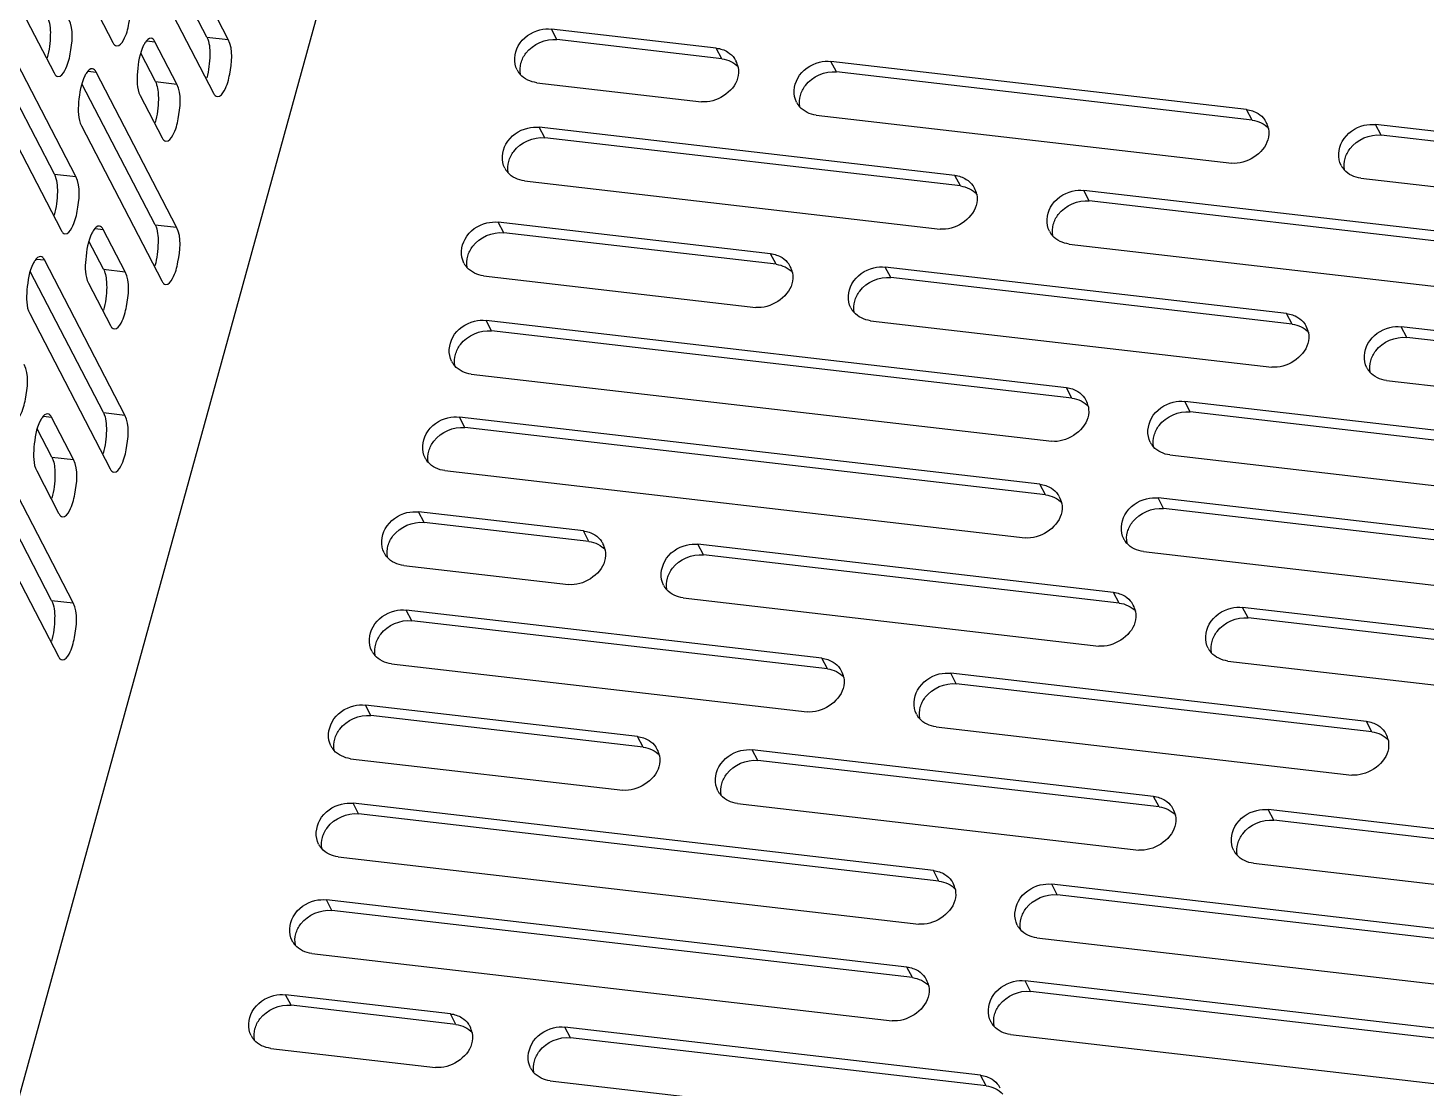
# Model space of a CAD drawing. Header units: millimetres. Extents: x -177 to 18421, y -5017 to 3255.
# Drawn here: x 13188.72 to 13211.65, y 1999.91 to 2017.3 of the extents above; entities that cross this region are included whole.
import ezdxf

# ---------------------------------------------------------------- set-up
doc = ezdxf.new("R2010")
doc.units = ezdxf.units.MM
doc.header["$LTSCALE"] = 46.255
doc.layers.get('0').update_dxf_attribs({"linetype": 'CONTINUOUS'})

msp = doc.modelspace()

# ---------------------------------------------------------------- linework, layer by layer
at = {"color": 7, "linetype": 'Continuous'}
for p, q in [((13184.973, 1986.664), (13194.552, 2021.445)), ((13187.593, 2019.564), (13189.151, 2016.558)), ((13188.796, 2019.6), (13190.114, 2017.057)), ((13192.009, 2017.106), (13190.691, 2019.65)), ((13190.448, 2018.77), (13191.766, 2016.226)), ((13189.508, 2014.857), (13188.19, 2017.401)), ((13197.399, 2017.105), (13197.309, 2017.278)), ((13200.012, 2016.965), (13197.309, 2017.278)), ((13190.672, 2017.085), (13190.806, 2017.07)), ((13191.165, 2016.376), (13190.806, 2017.07)), ((13191.656, 2017.147), (13192.009, 2017.106)), ((13200.102, 2016.791), (13200.012, 2016.965)), ((13201.982, 2016.574), (13201.892, 2016.747)), ((13208.708, 2015.957), (13201.892, 2016.747)), ((13187.948, 2016.521), (13189.266, 2013.977)), ((13189.709, 2016.586), (13189.843, 2016.57)), ((13191.16, 2014.027), (13189.843, 2016.57)), ((13190.813, 2016.417), (13191.165, 2016.376)), ((13197.067, 2016.398), (13199.77, 2016.085)), ((13190.563, 2016.19), (13190.923, 2015.496)), ((13201.65, 2015.867), (13208.466, 2015.077)), ((13208.798, 2015.784), (13208.708, 2015.957)), ((13189.6, 2015.69), (13190.918, 2013.147)), ((13197.198, 2015.494), (13197.108, 2015.667)), ((13203.924, 2014.877), (13197.108, 2015.667)), ((13210.914, 2015.539), (13210.824, 2015.712)), ((13217.64, 2014.922), (13210.824, 2015.712)), ((13189.156, 2014.898), (13189.508, 2014.857)), ((13196.866, 2014.787), (13203.682, 2013.997)), ((13204.014, 2014.704), (13203.924, 2014.877)), ((13210.581, 2014.832), (13217.397, 2014.042)), ((13206.129, 2014.459), (13206.039, 2014.632)), ((13212.855, 2013.842), (13206.039, 2014.632)), ((13189.824, 2014.005), (13189.958, 2013.99)), ((13190.317, 2013.296), (13189.958, 2013.99)), ((13190.808, 2014.068), (13191.16, 2014.027)), ((13196.527, 2013.937), (13196.437, 2014.11)), ((13200.903, 2013.593), (13196.437, 2014.11)), ((13200.992, 2013.419), (13200.903, 2013.593)), ((13205.797, 2013.752), (13212.613, 2012.962)), ((13188.861, 2013.506), (13188.994, 2013.491)), ((13190.312, 2010.947), (13188.994, 2013.491)), ((13189.964, 2013.337), (13190.317, 2013.296)), ((13202.873, 2013.202), (13202.783, 2013.375)), ((13209.364, 2012.612), (13202.783, 2013.375)), ((13189.715, 2013.11), (13190.075, 2012.416)), ((13196.195, 2013.23), (13200.66, 2012.713)), ((13188.752, 2012.611), (13190.07, 2010.067)), ((13209.454, 2012.439), (13209.364, 2012.612)), ((13196.326, 2012.326), (13196.236, 2012.499)), ((13205.755, 2011.396), (13196.236, 2012.499)), ((13202.54, 2012.495), (13209.121, 2011.733)), ((13211.334, 2012.221), (13211.244, 2012.395)), ((13217.825, 2011.632), (13211.244, 2012.395)), ((13195.993, 2011.619), (13205.512, 2010.516)), ((13211.002, 2011.515), (13217.583, 2010.752)), ((13205.844, 2011.223), (13205.755, 2011.396)), ((13207.783, 2010.998), (13207.694, 2011.172)), ((13217.213, 2010.069), (13207.694, 2011.172)), ((13188.976, 2010.926), (13189.109, 2010.91)), ((13189.469, 2010.216), (13189.109, 2010.91)), ((13189.96, 2010.988), (13190.312, 2010.947)), ((13195.889, 2010.742), (13195.799, 2010.915)), ((13205.318, 2009.812), (13195.799, 2010.915)), ((13189.464, 2007.867), (13188.146, 2010.411)), ((13189.116, 2010.257), (13189.469, 2010.216)), ((13207.451, 2010.292), (13216.97, 2009.189)), ((13188.867, 2010.03), (13189.226, 2009.337)), ((13195.557, 2010.036), (13205.076, 2008.932)), ((13205.408, 2009.639), (13205.318, 2009.812)), ((13187.904, 2009.531), (13189.222, 2006.987)), ((13207.347, 2009.414), (13207.257, 2009.588)), ((13216.776, 2008.485), (13207.257, 2009.588)), ((13195.218, 2009.185), (13195.128, 2009.359)), ((13197.831, 2009.046), (13195.128, 2009.359)), ((13197.921, 2008.872), (13197.831, 2009.046)), ((13199.801, 2008.654), (13199.711, 2008.828)), ((13206.527, 2008.038), (13199.711, 2008.828)), ((13207.015, 2008.708), (13216.534, 2007.605)), ((13194.886, 2008.479), (13197.589, 2008.166)), ((13206.617, 2007.864), (13206.527, 2008.038)), ((13189.111, 2007.908), (13189.464, 2007.867)), ((13199.469, 2007.948), (13206.285, 2007.158)), ((13208.733, 2007.619), (13208.643, 2007.793)), ((13215.459, 2007.003), (13208.643, 2007.793)), ((13195.017, 2007.574), (13194.927, 2007.748)), ((13201.743, 2006.958), (13194.927, 2007.748)), ((13201.833, 2006.785), (13201.743, 2006.958)), ((13208.4, 2006.913), (13215.216, 2006.123)), ((13194.685, 2006.868), (13201.501, 2006.078)), ((13203.948, 2006.539), (13203.858, 2006.713)), ((13210.674, 2005.923), (13203.858, 2006.713)), ((13194.346, 2006.018), (13194.256, 2006.191)), ((13198.722, 2005.674), (13194.256, 2006.191)), ((13203.616, 2005.833), (13210.432, 2005.043)), ((13210.764, 2005.75), (13210.674, 2005.923)), ((13198.811, 2005.5), (13198.722, 2005.674)), ((13194.014, 2005.311), (13198.479, 2004.794)), ((13200.692, 2005.282), (13200.602, 2005.456)), ((13207.183, 2004.693), (13200.602, 2005.456)), ((13207.273, 2004.52), (13207.183, 2004.693)), ((13194.145, 2004.407), (13194.055, 2004.58)), ((13203.574, 2003.477), (13194.055, 2004.58)), ((13200.359, 2004.576), (13206.94, 2003.813)), ((13209.153, 2004.302), (13209.063, 2004.475)), ((13215.644, 2003.713), (13209.063, 2004.475)), ((13193.812, 2003.7), (13203.331, 2002.597)), ((13203.663, 2003.304), (13203.574, 2003.477)), ((13208.821, 2003.595), (13215.402, 2002.833)), ((13205.602, 2003.079), (13205.513, 2003.252)), ((13215.032, 2002.149), (13205.513, 2003.252)), ((13193.708, 2002.823), (13193.618, 2002.996)), ((13203.137, 2001.893), (13193.618, 2002.996)), ((13205.27, 2002.372), (13214.789, 2001.269)), ((13193.376, 2002.116), (13202.895, 2001.013)), ((13203.227, 2001.72), (13203.137, 2001.893)), ((13205.166, 2001.495), (13205.076, 2001.668)), ((13214.595, 2000.565), (13205.076, 2001.668)), ((13193.037, 2001.266), (13192.947, 2001.44)), ((13195.65, 2001.126), (13192.947, 2001.44)), ((13195.74, 2000.953), (13195.65, 2001.126)), ((13197.62, 2000.735), (13197.53, 2000.909)), ((13204.346, 2000.119), (13197.53, 2000.909)), ((13204.834, 2000.789), (13214.353, 1999.686)), ((13192.705, 2000.56), (13195.408, 2000.246)), ((13197.288, 2000.029), (13204.104, 1999.239)), ((13204.436, 1999.945), (13204.346, 2000.119))]:
    msp.add_line(p, q, dxfattribs=at)
at = {"color": 3, "linetype": 'Continuous'}
for p, q in [((13191.656, 2017.147), (13190.457, 2019.461)), ((13189.156, 2014.898), (13187.957, 2017.212)), ((13200.102, 2016.791), (13197.399, 2017.105)), ((13190.813, 2016.417), (13190.572, 2016.881)), ((13208.798, 2015.784), (13201.982, 2016.574)), ((13190.808, 2014.068), (13189.609, 2016.382)), ((13204.014, 2014.704), (13197.198, 2015.494)), ((13217.73, 2014.749), (13210.914, 2015.539)), ((13212.945, 2013.669), (13206.129, 2014.459)), ((13189.964, 2013.337), (13189.724, 2013.801)), ((13200.992, 2013.419), (13196.527, 2013.937)), ((13189.96, 2010.988), (13188.761, 2013.302)), ((13209.454, 2012.439), (13202.873, 2013.202)), ((13205.844, 2011.223), (13196.326, 2012.326)), ((13217.915, 2011.458), (13211.334, 2012.221)), ((13217.302, 2009.895), (13207.783, 2010.998)), ((13189.116, 2010.257), (13188.876, 2010.721)), ((13205.408, 2009.639), (13195.889, 2010.742)), ((13189.111, 2007.908), (13187.913, 2010.222)), ((13216.866, 2008.311), (13207.347, 2009.414)), ((13197.921, 2008.872), (13195.218, 2009.185)), ((13206.617, 2007.864), (13199.801, 2008.654)), ((13201.833, 2006.785), (13195.017, 2007.574)), ((13215.549, 2006.83), (13208.733, 2007.619)), ((13210.764, 2005.75), (13203.948, 2006.539)), ((13198.811, 2005.5), (13194.346, 2006.018)), ((13207.273, 2004.52), (13200.692, 2005.282)), ((13203.663, 2003.304), (13194.145, 2004.407)), ((13215.734, 2003.539), (13209.153, 2004.302)), ((13215.121, 2001.976), (13205.602, 2003.079)), ((13203.227, 2001.72), (13193.708, 2002.823)), ((13214.685, 2000.392), (13205.166, 2001.495)), ((13195.74, 2000.953), (13193.037, 2001.266)), ((13204.436, 1999.945), (13197.62, 2000.735))]:
    msp.add_line(p, q, dxfattribs=at)
at = {"color": 7, "linetype": 'Continuous'}
for centre, radius, start, end in [((13200.011, 2016.587), 0.365, 27.4056, 35.1828), ((13200.004, 2016.584), 0.372, 10.3285, 27.3353), ((13197.068, 2016.776), 0.365, 207.4056, 215.1828), ((13197.071, 2016.778), 0.368, 215.202, 221.3403), ((13201.651, 2016.245), 0.365, 207.4056, 215.1828), ((13201.654, 2016.247), 0.368, 215.202, 221.3403), ((13208.707, 2015.58), 0.365, 27.4056, 35.1828), ((13208.701, 2015.577), 0.372, 10.3285, 27.3353), ((13196.867, 2015.165), 0.365, 207.4056, 215.1828), ((13196.87, 2015.167), 0.368, 215.202, 221.3403), ((13210.583, 2015.21), 0.365, 207.4056, 215.1828), ((13210.585, 2015.212), 0.368, 215.202, 221.3403), ((13203.923, 2014.5), 0.365, 27.4056, 35.1828), ((13203.916, 2014.497), 0.372, 10.3285, 27.3353), ((13205.798, 2014.13), 0.365, 207.4056, 215.1828), ((13205.801, 2014.132), 0.368, 215.202, 221.3403), ((13196.196, 2013.608), 0.365, 207.4056, 215.1828), ((13196.198, 2013.61), 0.368, 215.202, 221.3403), ((13200.901, 2013.215), 0.365, 27.4056, 35.1828), ((13200.895, 2013.212), 0.372, 10.3285, 27.3353), ((13202.542, 2012.873), 0.365, 207.4056, 215.1828), ((13202.544, 2012.875), 0.368, 215.202, 221.3403), ((13209.363, 2012.235), 0.365, 27.4056, 35.1828), ((13209.356, 2012.232), 0.372, 10.3285, 27.3353), ((13195.994, 2011.997), 0.365, 207.4056, 215.1828), ((13195.997, 2011.999), 0.368, 215.202, 221.3403), ((13211.003, 2011.892), 0.365, 207.4056, 215.1828), ((13211.005, 2011.894), 0.368, 215.202, 221.3403), ((13205.754, 2011.019), 0.365, 27.4056, 35.1828), ((13205.747, 2011.016), 0.372, 10.3285, 27.3353), ((13207.452, 2010.669), 0.365, 207.4056, 215.1828), ((13207.455, 2010.671), 0.368, 215.202, 221.3403), ((13195.558, 2010.413), 0.365, 207.4056, 215.1828), ((13195.561, 2010.415), 0.368, 215.202, 221.3403), ((13205.317, 2009.435), 0.365, 27.4056, 35.1828), ((13205.311, 2009.432), 0.372, 10.3285, 27.3353), ((13197.83, 2008.668), 0.365, 27.4056, 35.1828), ((13197.823, 2008.665), 0.372, 10.3285, 27.3353), ((13207.016, 2009.085), 0.365, 207.4056, 215.1828), ((13207.019, 2009.087), 0.368, 215.202, 221.3403), ((13194.887, 2008.856), 0.365, 207.4056, 215.1828), ((13194.89, 2008.858), 0.368, 215.202, 221.3403), ((13199.47, 2008.325), 0.365, 207.4056, 215.1828), ((13199.473, 2008.327), 0.368, 215.202, 221.3403), ((13206.526, 2007.66), 0.365, 27.4056, 35.1828), ((13206.52, 2007.657), 0.372, 10.3285, 27.3353), ((13208.402, 2007.29), 0.365, 207.4056, 215.1828), ((13194.686, 2007.245), 0.365, 207.4056, 215.1828), ((13194.689, 2007.247), 0.368, 215.202, 221.3403), ((13208.404, 2007.292), 0.368, 215.202, 221.3403), ((13201.742, 2006.58), 0.365, 27.4056, 35.1828), ((13201.735, 2006.577), 0.372, 10.3285, 27.3353), ((13203.617, 2006.21), 0.365, 207.4056, 215.1828), ((13203.62, 2006.212), 0.368, 215.202, 221.3403), ((13210.673, 2005.546), 0.365, 27.4056, 35.1828), ((13194.015, 2005.689), 0.365, 207.4056, 215.1828), ((13198.72, 2005.296), 0.365, 27.4056, 35.1828), ((13210.667, 2005.543), 0.372, 10.3285, 27.3353), ((13194.017, 2005.691), 0.368, 215.202, 221.3403), ((13198.714, 2005.293), 0.372, 10.3285, 27.3353), ((13200.361, 2004.953), 0.365, 207.4056, 215.1828), ((13200.363, 2004.955), 0.368, 215.202, 221.3403), ((13207.182, 2004.316), 0.365, 27.4056, 35.1828), ((13207.175, 2004.313), 0.372, 10.3285, 27.3353), ((13193.813, 2004.078), 0.365, 207.4056, 215.1828), ((13193.816, 2004.08), 0.368, 215.202, 221.3403), ((13208.822, 2003.973), 0.365, 207.4056, 215.1828), ((13208.824, 2003.975), 0.368, 215.202, 221.3403), ((13203.573, 2003.1), 0.365, 27.4056, 35.1828), ((13203.566, 2003.097), 0.372, 10.3285, 27.3353), ((13205.271, 2002.75), 0.365, 207.4056, 215.1828), ((13205.274, 2002.752), 0.368, 215.202, 221.3403), ((13193.377, 2002.494), 0.365, 207.4056, 215.1828), ((13193.38, 2002.496), 0.368, 215.202, 221.3403), ((13203.136, 2001.516), 0.365, 27.4056, 35.1828), ((13203.13, 2001.513), 0.372, 10.3285, 27.3353), ((13195.649, 2000.749), 0.365, 27.4056, 35.1828), ((13195.642, 2000.746), 0.372, 10.3285, 27.3353), ((13204.835, 2001.166), 0.365, 207.4056, 215.1828), ((13204.838, 2001.168), 0.368, 215.202, 221.3403), ((13192.706, 2000.937), 0.365, 207.4056, 215.1828), ((13192.709, 2000.939), 0.368, 215.202, 221.3403), ((13197.289, 2000.406), 0.365, 207.4056, 215.1828), ((13197.292, 2000.408), 0.368, 215.202, 221.3403), ((13204.345, 1999.741), 0.365, 27.4056, 35.1828)]:
    msp.add_arc(centre, radius, start, end, dxfattribs=at)
for points, knots in [([(13190.178, 2017), (13190.227, 2016.994), (13190.333, 2017.149), (13190.399, 2017.443), (13190.444, 2017.768), (13190.356, 2017.937)], [0, 0, 0, 0, 0.148069, 0.432956, 1, 1, 1, 1]), ([(13189.214, 2016.501), (13189.264, 2016.495), (13189.37, 2016.65), (13189.436, 2016.944), (13189.48, 2017.269), (13189.393, 2017.437)], [0, 0, 0, 0, 0.148069, 0.432956, 1, 1, 1, 1]), ([(13196.744, 2016.608), (13196.684, 2016.724), (13196.714, 2017.056), (13196.977, 2017.23), (13197.12, 2017.265)], [0, 0, 0, 0, 0.470525, 1, 1, 1, 1]), ([(13190.114, 2017.057), (13190.122, 2017.042), (13190.138, 2017.017), (13190.165, 2017.002), (13190.178, 2017)], [0, 0, 0, 0, 0.567736, 1, 1, 1, 1]), ([(13190.62, 2017.012), (13190.554, 2016.878), (13190.51, 2016.601), (13190.504, 2016.305), (13190.563, 2016.19)], [0, 0, 0, 0, 0.533253, 1, 1, 1, 1]), ([(13190.742, 2017.126), (13190.705, 2017.131), (13190.655, 2017.077), (13190.629, 2017.029), (13190.62, 2017.012)], [0, 0, 0, 0, 0.652613, 1, 1, 1, 1]), ([(13190.806, 2017.07), (13190.798, 2017.084), (13190.782, 2017.109), (13190.755, 2017.125), (13190.742, 2017.126)], [0, 0, 0, 0, 0.567736, 1, 1, 1, 1]), ([(13191.83, 2016.17), (13191.879, 2016.164), (13191.985, 2016.319), (13192.051, 2016.613), (13192.096, 2016.938), (13192.009, 2017.106)], [0, 0, 0, 0, 0.148069, 0.432956, 1, 1, 1, 1]), ([(13201.328, 2016.077), (13201.267, 2016.193), (13201.297, 2016.525), (13201.56, 2016.699), (13201.703, 2016.734)], [0, 0, 0, 0, 0.470525, 1, 1, 1, 1]), ([(13189.151, 2016.558), (13189.159, 2016.543), (13189.175, 2016.518), (13189.202, 2016.502), (13189.214, 2016.501)], [0, 0, 0, 0, 0.567736, 1, 1, 1, 1]), ([(13189.657, 2016.512), (13189.591, 2016.379), (13189.547, 2016.102), (13189.54, 2015.806), (13189.6, 2015.69)], [0, 0, 0, 0, 0.533253, 1, 1, 1, 1]), ([(13189.779, 2016.627), (13189.742, 2016.631), (13189.692, 2016.578), (13189.666, 2016.53), (13189.657, 2016.512)], [0, 0, 0, 0, 0.652613, 1, 1, 1, 1]), ([(13189.843, 2016.57), (13189.835, 2016.585), (13189.819, 2016.61), (13189.792, 2016.626), (13189.779, 2016.627)], [0, 0, 0, 0, 0.567736, 1, 1, 1, 1]), ([(13190.986, 2015.439), (13191.035, 2015.433), (13191.142, 2015.588), (13191.207, 2015.882), (13191.252, 2016.208), (13191.165, 2016.376)], [0, 0, 0, 0, 0.148069, 0.432956, 1, 1, 1, 1]), ([(13191.766, 2016.226), (13191.774, 2016.212), (13191.79, 2016.187), (13191.817, 2016.171), (13191.83, 2016.17)], [0, 0, 0, 0, 0.567736, 1, 1, 1, 1]), ([(13196.543, 2014.997), (13196.483, 2015.113), (13196.513, 2015.445), (13196.775, 2015.619), (13196.919, 2015.654)], [0, 0, 0, 0, 0.470525, 1, 1, 1, 1]), ([(13210.259, 2015.042), (13210.198, 2015.158), (13210.228, 2015.49), (13210.491, 2015.664), (13210.635, 2015.699)], [0, 0, 0, 0, 0.470525, 1, 1, 1, 1]), ([(13190.923, 2015.496), (13190.93, 2015.481), (13190.946, 2015.456), (13190.974, 2015.441), (13190.986, 2015.439)], [0, 0, 0, 0, 0.567736, 1, 1, 1, 1]), ([(13189.329, 2013.92), (13189.379, 2013.915), (13189.485, 2014.069), (13189.551, 2014.363), (13189.595, 2014.689), (13189.508, 2014.857)], [0, 0, 0, 0, 0.148069, 0.432956, 1, 1, 1, 1]), ([(13205.475, 2013.962), (13205.414, 2014.078), (13205.444, 2014.41), (13205.707, 2014.584), (13205.85, 2014.619)], [0, 0, 0, 0, 0.470525, 1, 1, 1, 1]), ([(13189.894, 2014.047), (13189.857, 2014.051), (13189.807, 2013.997), (13189.781, 2013.95), (13189.772, 2013.932)], [0, 0, 0, 0, 0.652613, 1, 1, 1, 1]), ([(13189.958, 2013.99), (13189.95, 2014.005), (13189.934, 2014.03), (13189.907, 2014.045), (13189.894, 2014.047)], [0, 0, 0, 0, 0.567736, 1, 1, 1, 1]), ([(13190.981, 2013.09), (13191.031, 2013.084), (13191.137, 2013.239), (13191.203, 2013.533), (13191.248, 2013.858), (13191.16, 2014.027)], [0, 0, 0, 0, 0.148069, 0.432956, 1, 1, 1, 1]), ([(13195.872, 2013.44), (13195.811, 2013.557), (13195.842, 2013.888), (13196.104, 2014.063), (13196.248, 2014.098)], [0, 0, 0, 0, 0.470525, 1, 1, 1, 1]), ([(13189.266, 2013.977), (13189.274, 2013.962), (13189.29, 2013.937), (13189.317, 2013.922), (13189.329, 2013.92)], [0, 0, 0, 0, 0.567736, 1, 1, 1, 1]), ([(13189.772, 2013.932), (13189.706, 2013.799), (13189.662, 2013.522), (13189.655, 2013.226), (13189.715, 2013.11)], [0, 0, 0, 0, 0.533253, 1, 1, 1, 1]), ([(13188.931, 2013.547), (13188.894, 2013.552), (13188.844, 2013.498), (13188.818, 2013.45), (13188.809, 2013.433)], [0, 0, 0, 0, 0.652613, 1, 1, 1, 1]), ([(13188.994, 2013.491), (13188.987, 2013.505), (13188.971, 2013.53), (13188.943, 2013.546), (13188.931, 2013.547)], [0, 0, 0, 0, 0.567736, 1, 1, 1, 1]), ([(13188.809, 2013.433), (13188.743, 2013.299), (13188.698, 2013.022), (13188.692, 2012.726), (13188.752, 2012.611)], [0, 0, 0, 0, 0.533253, 1, 1, 1, 1]), ([(13190.138, 2012.36), (13190.187, 2012.354), (13190.293, 2012.508), (13190.359, 2012.803), (13190.404, 2013.128), (13190.317, 2013.296)], [0, 0, 0, 0, 0.148069, 0.432956, 1, 1, 1, 1]), ([(13202.218, 2012.705), (13202.157, 2012.821), (13202.187, 2013.153), (13202.45, 2013.327), (13202.594, 2013.362)], [0, 0, 0, 0, 0.470525, 1, 1, 1, 1]), ([(13190.918, 2013.147), (13190.926, 2013.132), (13190.942, 2013.107), (13190.969, 2013.092), (13190.981, 2013.09)], [0, 0, 0, 0, 0.567736, 1, 1, 1, 1]), ([(13190.075, 2012.416), (13190.082, 2012.402), (13190.098, 2012.376), (13190.126, 2012.361), (13190.138, 2012.36)], [0, 0, 0, 0, 0.567736, 1, 1, 1, 1]), ([(13195.671, 2011.829), (13195.61, 2011.946), (13195.64, 2012.277), (13195.903, 2012.451), (13196.047, 2012.487)], [0, 0, 0, 0, 0.470525, 1, 1, 1, 1]), ([(13210.679, 2011.724), (13210.619, 2011.841), (13210.649, 2012.172), (13210.911, 2012.347), (13211.055, 2012.382)], [0, 0, 0, 0, 0.470525, 1, 1, 1, 1]), ([(13188.481, 2010.841), (13188.53, 2010.835), (13188.637, 2010.989), (13188.702, 2011.284), (13188.747, 2011.609), (13188.66, 2011.777)], [0, 0, 0, 0, 0.148069, 0.432956, 1, 1, 1, 1]), ([(13207.129, 2010.501), (13207.068, 2010.618), (13207.098, 2010.949), (13207.361, 2011.124), (13207.505, 2011.159)], [0, 0, 0, 0, 0.470525, 1, 1, 1, 1]), ([(13188.924, 2010.852), (13188.858, 2010.719), (13188.813, 2010.442), (13188.807, 2010.146), (13188.867, 2010.03)], [0, 0, 0, 0, 0.533253, 1, 1, 1, 1]), ([(13189.046, 2010.967), (13189.009, 2010.971), (13188.959, 2010.917), (13188.933, 2010.87), (13188.924, 2010.852)], [0, 0, 0, 0, 0.652613, 1, 1, 1, 1]), ([(13189.109, 2010.91), (13189.102, 2010.925), (13189.086, 2010.95), (13189.058, 2010.965), (13189.046, 2010.967)], [0, 0, 0, 0, 0.567736, 1, 1, 1, 1]), ([(13190.133, 2010.01), (13190.182, 2010.005), (13190.289, 2010.159), (13190.354, 2010.453), (13190.399, 2010.779), (13190.312, 2010.947)], [0, 0, 0, 0, 0.148069, 0.432956, 1, 1, 1, 1]), ([(13195.235, 2010.245), (13195.174, 2010.362), (13195.204, 2010.693), (13195.467, 2010.868), (13195.61, 2010.903)], [0, 0, 0, 0, 0.470525, 1, 1, 1, 1]), ([(13189.29, 2009.28), (13189.339, 2009.274), (13189.445, 2009.429), (13189.511, 2009.723), (13189.556, 2010.048), (13189.469, 2010.216)], [0, 0, 0, 0, 0.148069, 0.432956, 1, 1, 1, 1]), ([(13190.07, 2010.067), (13190.077, 2010.052), (13190.093, 2010.027), (13190.121, 2010.012), (13190.133, 2010.01)], [0, 0, 0, 0, 0.567736, 1, 1, 1, 1]), ([(13206.693, 2008.917), (13206.632, 2009.034), (13206.662, 2009.365), (13206.925, 2009.54), (13207.068, 2009.575)], [0, 0, 0, 0, 0.470525, 1, 1, 1, 1]), ([(13189.226, 2009.337), (13189.234, 2009.322), (13189.25, 2009.297), (13189.277, 2009.281), (13189.29, 2009.28)], [0, 0, 0, 0, 0.567736, 1, 1, 1, 1]), ([(13194.563, 2008.689), (13194.503, 2008.805), (13194.533, 2009.137), (13194.796, 2009.311), (13194.939, 2009.346)], [0, 0, 0, 0, 0.470525, 1, 1, 1, 1]), ([(13199.147, 2008.157), (13199.086, 2008.274), (13199.116, 2008.605), (13199.379, 2008.78), (13199.522, 2008.815)], [0, 0, 0, 0, 0.470525, 1, 1, 1, 1]), ([(13189.285, 2006.931), (13189.334, 2006.925), (13189.44, 2007.079), (13189.506, 2007.374), (13189.551, 2007.699), (13189.464, 2007.867)], [0, 0, 0, 0, 0.148069, 0.432956, 1, 1, 1, 1]), ([(13194.362, 2007.077), (13194.302, 2007.194), (13194.332, 2007.525), (13194.594, 2007.7), (13194.738, 2007.735)], [0, 0, 0, 0, 0.470525, 1, 1, 1, 1]), ([(13208.078, 2007.123), (13208.017, 2007.239), (13208.047, 2007.57), (13208.31, 2007.745), (13208.454, 2007.78)], [0, 0, 0, 0, 0.470525, 1, 1, 1, 1]), ([(13189.222, 2006.987), (13189.229, 2006.973), (13189.245, 2006.948), (13189.273, 2006.932), (13189.285, 2006.931)], [0, 0, 0, 0, 0.567736, 1, 1, 1, 1]), ([(13203.293, 2006.043), (13203.233, 2006.159), (13203.263, 2006.49), (13203.526, 2006.665), (13203.669, 2006.7)], [0, 0, 0, 0, 0.470525, 1, 1, 1, 1]), ([(13193.691, 2005.521), (13193.63, 2005.638), (13193.661, 2005.969), (13193.923, 2006.143), (13194.067, 2006.179)], [0, 0, 0, 0, 0.470525, 1, 1, 1, 1]), ([(13200.037, 2004.786), (13199.976, 2004.902), (13200.006, 2005.233), (13200.269, 2005.408), (13200.413, 2005.443)], [0, 0, 0, 0, 0.470525, 1, 1, 1, 1]), ([(13193.49, 2003.91), (13193.429, 2004.026), (13193.459, 2004.358), (13193.722, 2004.532), (13193.866, 2004.567)], [0, 0, 0, 0, 0.470525, 1, 1, 1, 1]), ([(13208.498, 2003.805), (13208.438, 2003.922), (13208.468, 2004.253), (13208.73, 2004.427), (13208.874, 2004.463)], [0, 0, 0, 0, 0.470525, 1, 1, 1, 1]), ([(13204.948, 2002.582), (13204.887, 2002.699), (13204.917, 2003.03), (13205.18, 2003.205), (13205.324, 2003.24)], [0, 0, 0, 0, 0.470525, 1, 1, 1, 1]), ([(13193.054, 2002.326), (13192.993, 2002.443), (13193.023, 2002.774), (13193.286, 2002.948), (13193.429, 2002.984)], [0, 0, 0, 0, 0.470525, 1, 1, 1, 1]), ([(13204.512, 2000.998), (13204.451, 2001.115), (13204.481, 2001.446), (13204.744, 2001.621), (13204.887, 2001.656)], [0, 0, 0, 0, 0.470525, 1, 1, 1, 1]), ([(13192.382, 2000.769), (13192.322, 2000.886), (13192.352, 2001.217), (13192.615, 2001.392), (13192.758, 2001.427)], [0, 0, 0, 0, 0.470525, 1, 1, 1, 1]), ([(13196.966, 2000.238), (13196.905, 2000.355), (13196.935, 2000.686), (13197.198, 2000.861), (13197.341, 2000.896)], [0, 0, 0, 0, 0.470525, 1, 1, 1, 1])]:
    msp.add_open_spline(points, degree=3, knots=knots, dxfattribs=at)
at = {"color": 3, "linetype": 'Continuous'}
for points, knots in [([(13189.041, 2017.478), (13189.086, 2017.391), (13189.099, 2017.153), (13189.073, 2016.93), (13189.039, 2016.807)], [0, 0, 0, 0, 0.43686, 1, 1, 1, 1]), ([(13191.656, 2017.147), (13191.701, 2017.059), (13191.714, 2016.822), (13191.688, 2016.599), (13191.655, 2016.476)], [0, 0, 0, 0, 0.43686, 1, 1, 1, 1]), ([(13190.813, 2016.417), (13190.821, 2016.4), (13190.856, 2016.306), (13190.862, 2016.205), (13190.862, 2016.124)], [0, 0, 0, 0, 0.19285, 1, 1, 1, 1]), ([(13189.156, 2014.898), (13189.201, 2014.81), (13189.214, 2014.573), (13189.188, 2014.35), (13189.154, 2014.227)], [0, 0, 0, 0, 0.43686, 1, 1, 1, 1]), ([(13190.808, 2014.068), (13190.853, 2013.98), (13190.866, 2013.743), (13190.84, 2013.519), (13190.806, 2013.396)], [0, 0, 0, 0, 0.43686, 1, 1, 1, 1]), ([(13189.964, 2013.337), (13189.973, 2013.32), (13190.007, 2013.226), (13190.014, 2013.125), (13190.014, 2013.045)], [0, 0, 0, 0, 0.19285, 1, 1, 1, 1]), ([(13189.96, 2010.988), (13190.005, 2010.9), (13190.018, 2010.663), (13189.992, 2010.439), (13189.958, 2010.317)], [0, 0, 0, 0, 0.43686, 1, 1, 1, 1]), ([(13189.116, 2010.257), (13189.125, 2010.24), (13189.159, 2010.146), (13189.166, 2010.045), (13189.165, 2009.965)], [0, 0, 0, 0, 0.19285, 1, 1, 1, 1]), ([(13189.111, 2007.908), (13189.157, 2007.82), (13189.17, 2007.583), (13189.144, 2007.36), (13189.11, 2007.237)], [0, 0, 0, 0, 0.43686, 1, 1, 1, 1])]:
    msp.add_open_spline(points, degree=3, knots=knots, dxfattribs=at)
at = {"color": 7, "linetype": 'Continuous'}
for points in [[(13197.12, 2017.265), (13197.182, 2017.28), (13197.247, 2017.285), (13197.309, 2017.278)], [(13200.012, 2016.965), (13200.078, 2016.957), (13200.144, 2016.936), (13200.2, 2016.901)], [(13200.2, 2016.901), (13200.242, 2016.874), (13200.28, 2016.838), (13200.309, 2016.797)], [(13201.703, 2016.734), (13201.765, 2016.749), (13201.83, 2016.754), (13201.892, 2016.747)], [(13197.067, 2016.398), (13196.966, 2016.41), (13196.862, 2016.458), (13196.794, 2016.535)], [(13200.37, 2016.651), (13200.381, 2016.592), (13200.377, 2016.529), (13200.361, 2016.47)], [(13200.361, 2016.47), (13200.299, 2016.244), (13200.004, 2016.058), (13199.77, 2016.085)], [(13201.65, 2015.867), (13201.549, 2015.879), (13201.445, 2015.927), (13201.378, 2016.004)], [(13208.708, 2015.957), (13208.774, 2015.95), (13208.84, 2015.928), (13208.896, 2015.893)], [(13208.896, 2015.893), (13208.938, 2015.866), (13208.976, 2015.831), (13209.005, 2015.79)], [(13196.919, 2015.654), (13196.98, 2015.669), (13197.045, 2015.674), (13197.108, 2015.667)], [(13209.067, 2015.643), (13209.077, 2015.584), (13209.073, 2015.521), (13209.057, 2015.463)], [(13210.635, 2015.699), (13210.696, 2015.714), (13210.761, 2015.719), (13210.824, 2015.712)], [(13209.057, 2015.463), (13208.995, 2015.236), (13208.7, 2015.05), (13208.466, 2015.077)], [(13196.866, 2014.787), (13196.765, 2014.799), (13196.66, 2014.847), (13196.593, 2014.924)], [(13210.581, 2014.832), (13210.481, 2014.844), (13210.376, 2014.892), (13210.309, 2014.969)], [(13203.924, 2014.877), (13203.99, 2014.87), (13204.056, 2014.848), (13204.111, 2014.813)], [(13204.111, 2014.813), (13204.154, 2014.786), (13204.192, 2014.751), (13204.221, 2014.71)], [(13204.282, 2014.563), (13204.293, 2014.504), (13204.289, 2014.441), (13204.273, 2014.383)], [(13205.85, 2014.619), (13205.912, 2014.634), (13205.977, 2014.639), (13206.039, 2014.632)], [(13204.273, 2014.383), (13204.211, 2014.156), (13203.915, 2013.97), (13203.682, 2013.997)], [(13196.248, 2014.098), (13196.309, 2014.113), (13196.374, 2014.118), (13196.437, 2014.11)], [(13205.797, 2013.752), (13205.696, 2013.764), (13205.592, 2013.812), (13205.525, 2013.889)], [(13200.903, 2013.593), (13200.968, 2013.585), (13201.034, 2013.564), (13201.09, 2013.529)], [(13201.09, 2013.529), (13201.132, 2013.502), (13201.171, 2013.467), (13201.199, 2013.426)], [(13196.195, 2013.23), (13196.094, 2013.242), (13195.989, 2013.291), (13195.922, 2013.367)], [(13202.594, 2013.362), (13202.655, 2013.377), (13202.72, 2013.382), (13202.783, 2013.375)], [(13201.251, 2013.098), (13201.189, 2012.872), (13200.894, 2012.686), (13200.66, 2012.713)], [(13201.261, 2013.279), (13201.271, 2013.22), (13201.267, 2013.157), (13201.251, 2013.098)], [(13202.54, 2012.495), (13202.44, 2012.507), (13202.335, 2012.555), (13202.268, 2012.632)], [(13209.364, 2012.612), (13209.429, 2012.605), (13209.495, 2012.583), (13209.551, 2012.548)], [(13196.047, 2012.487), (13196.108, 2012.502), (13196.173, 2012.507), (13196.236, 2012.499)], [(13209.551, 2012.548), (13209.594, 2012.521), (13209.632, 2012.486), (13209.661, 2012.445)], [(13211.055, 2012.382), (13211.116, 2012.397), (13211.181, 2012.402), (13211.244, 2012.395)], [(13209.722, 2012.299), (13209.733, 2012.239), (13209.729, 2012.176), (13209.713, 2012.118)], [(13209.713, 2012.118), (13209.65, 2011.891), (13209.355, 2011.705), (13209.121, 2011.733)], [(13195.993, 2011.619), (13195.892, 2011.631), (13195.788, 2011.68), (13195.721, 2011.756)], [(13211.002, 2011.515), (13210.901, 2011.526), (13210.796, 2011.575), (13210.729, 2011.651)], [(13205.755, 2011.396), (13205.82, 2011.389), (13205.886, 2011.367), (13205.942, 2011.332)], [(13205.942, 2011.332), (13205.984, 2011.305), (13206.023, 2011.27), (13206.052, 2011.229)], [(13206.113, 2011.082), (13206.123, 2011.023), (13206.12, 2010.96), (13206.104, 2010.902)], [(13207.505, 2011.159), (13207.566, 2011.174), (13207.631, 2011.179), (13207.694, 2011.172)], [(13195.61, 2010.903), (13195.672, 2010.918), (13195.737, 2010.923), (13195.799, 2010.915)], [(13206.104, 2010.902), (13206.041, 2010.675), (13205.746, 2010.489), (13205.512, 2010.516)], [(13207.451, 2010.292), (13207.35, 2010.303), (13207.246, 2010.352), (13207.179, 2010.428)], [(13195.557, 2010.036), (13195.456, 2010.047), (13195.352, 2010.096), (13195.285, 2010.172)], [(13205.318, 2009.812), (13205.384, 2009.805), (13205.45, 2009.783), (13205.506, 2009.748)], [(13205.506, 2009.748), (13205.548, 2009.721), (13205.586, 2009.686), (13205.615, 2009.645)], [(13205.677, 2009.499), (13205.687, 2009.439), (13205.683, 2009.376), (13205.667, 2009.318)], [(13207.068, 2009.575), (13207.13, 2009.59), (13207.195, 2009.595), (13207.257, 2009.588)], [(13194.939, 2009.346), (13195.001, 2009.361), (13195.065, 2009.366), (13195.128, 2009.359)], [(13205.667, 2009.318), (13205.605, 2009.091), (13205.31, 2008.905), (13205.076, 2008.932)], [(13197.831, 2009.046), (13197.897, 2009.038), (13197.963, 2009.016), (13198.019, 2008.981)], [(13198.019, 2008.981), (13198.061, 2008.955), (13198.099, 2008.919), (13198.128, 2008.878)], [(13198.189, 2008.732), (13198.2, 2008.673), (13198.196, 2008.609), (13198.18, 2008.551)], [(13199.522, 2008.815), (13199.584, 2008.83), (13199.649, 2008.835), (13199.711, 2008.828)], [(13207.015, 2008.708), (13206.914, 2008.719), (13206.81, 2008.768), (13206.743, 2008.844)], [(13194.886, 2008.479), (13194.785, 2008.491), (13194.681, 2008.539), (13194.613, 2008.615)], [(13198.18, 2008.551), (13198.118, 2008.324), (13197.823, 2008.139), (13197.589, 2008.166)], [(13199.469, 2007.948), (13199.368, 2007.96), (13199.264, 2008.008), (13199.197, 2008.084)], [(13206.527, 2008.038), (13206.593, 2008.03), (13206.659, 2008.009), (13206.715, 2007.974)], [(13206.715, 2007.974), (13206.757, 2007.947), (13206.795, 2007.912), (13206.824, 2007.871)], [(13208.454, 2007.78), (13208.515, 2007.795), (13208.58, 2007.8), (13208.643, 2007.793)], [(13194.738, 2007.735), (13194.799, 2007.75), (13194.864, 2007.755), (13194.927, 2007.748)], [(13206.886, 2007.724), (13206.896, 2007.665), (13206.892, 2007.602), (13206.876, 2007.543)], [(13206.876, 2007.543), (13206.814, 2007.317), (13206.519, 2007.131), (13206.285, 2007.158)], [(13194.685, 2006.868), (13194.584, 2006.88), (13194.479, 2006.928), (13194.412, 2007.004)], [(13201.743, 2006.958), (13201.809, 2006.95), (13201.875, 2006.929), (13201.93, 2006.894)], [(13201.93, 2006.894), (13201.973, 2006.867), (13202.011, 2006.832), (13202.04, 2006.791)], [(13208.4, 2006.913), (13208.3, 2006.925), (13208.195, 2006.973), (13208.128, 2007.049)], [(13203.669, 2006.7), (13203.731, 2006.715), (13203.796, 2006.72), (13203.858, 2006.713)], [(13202.092, 2006.463), (13202.03, 2006.237), (13201.734, 2006.051), (13201.501, 2006.078)], [(13202.101, 2006.644), (13202.112, 2006.585), (13202.108, 2006.522), (13202.092, 2006.463)], [(13194.067, 2006.179), (13194.128, 2006.194), (13194.193, 2006.198), (13194.256, 2006.191)], [(13203.616, 2005.833), (13203.515, 2005.845), (13203.411, 2005.893), (13203.344, 2005.969)], [(13210.674, 2005.923), (13210.74, 2005.915), (13210.806, 2005.894), (13210.862, 2005.859)], [(13210.862, 2005.859), (13210.904, 2005.832), (13210.942, 2005.797), (13210.971, 2005.756)], [(13198.722, 2005.674), (13198.787, 2005.666), (13198.853, 2005.645), (13198.909, 2005.609)], [(13198.909, 2005.609), (13198.951, 2005.583), (13198.99, 2005.547), (13199.018, 2005.506)], [(13211.033, 2005.609), (13211.043, 2005.55), (13211.039, 2005.487), (13211.023, 2005.429)], [(13194.014, 2005.311), (13193.913, 2005.323), (13193.808, 2005.371), (13193.741, 2005.448)], [(13199.08, 2005.36), (13199.09, 2005.301), (13199.086, 2005.237), (13199.07, 2005.179)], [(13200.413, 2005.443), (13200.474, 2005.458), (13200.539, 2005.463), (13200.602, 2005.456)], [(13211.023, 2005.429), (13210.961, 2005.202), (13210.666, 2005.016), (13210.432, 2005.043)], [(13199.07, 2005.179), (13199.008, 2004.952), (13198.713, 2004.767), (13198.479, 2004.794)], [(13193.866, 2004.567), (13193.927, 2004.582), (13193.992, 2004.587), (13194.055, 2004.58)], [(13200.359, 2004.576), (13200.259, 2004.588), (13200.154, 2004.636), (13200.087, 2004.712)], [(13207.183, 2004.693), (13207.248, 2004.686), (13207.314, 2004.664), (13207.37, 2004.629)], [(13207.37, 2004.629), (13207.413, 2004.602), (13207.451, 2004.567), (13207.48, 2004.526)], [(13207.541, 2004.379), (13207.552, 2004.32), (13207.548, 2004.257), (13207.532, 2004.199)], [(13208.874, 2004.463), (13208.935, 2004.478), (13209, 2004.483), (13209.063, 2004.475)], [(13207.532, 2004.199), (13207.469, 2003.972), (13207.174, 2003.786), (13206.94, 2003.813)], [(13193.812, 2003.7), (13193.711, 2003.712), (13193.607, 2003.76), (13193.54, 2003.837)], [(13208.821, 2003.595), (13208.72, 2003.607), (13208.615, 2003.656), (13208.548, 2003.732)], [(13203.574, 2003.477), (13203.639, 2003.469), (13203.705, 2003.448), (13203.761, 2003.413)], [(13203.761, 2003.413), (13203.803, 2003.386), (13203.842, 2003.351), (13203.871, 2003.31)], [(13205.324, 2003.24), (13205.385, 2003.255), (13205.45, 2003.26), (13205.513, 2003.252)], [(13193.429, 2002.984), (13193.491, 2002.999), (13193.556, 2003.004), (13193.618, 2002.996)], [(13203.923, 2002.983), (13203.86, 2002.756), (13203.565, 2002.57), (13203.331, 2002.597)], [(13203.932, 2003.163), (13203.942, 2003.104), (13203.939, 2003.041), (13203.923, 2002.983)], [(13205.27, 2002.372), (13205.169, 2002.384), (13205.065, 2002.433), (13204.998, 2002.509)], [(13193.376, 2002.116), (13193.275, 2002.128), (13193.171, 2002.176), (13193.104, 2002.253)], [(13203.137, 2001.893), (13203.203, 2001.886), (13203.269, 2001.864), (13203.325, 2001.829)], [(13203.325, 2001.829), (13203.367, 2001.802), (13203.405, 2001.767), (13203.434, 2001.726)], [(13204.887, 2001.656), (13204.949, 2001.671), (13205.014, 2001.676), (13205.076, 2001.668)], [(13192.758, 2001.427), (13192.819, 2001.442), (13192.884, 2001.447), (13192.947, 2001.44)], [(13203.486, 2001.399), (13203.424, 2001.172), (13203.129, 2000.986), (13202.895, 2001.013)], [(13203.495, 2001.579), (13203.506, 2001.52), (13203.502, 2001.457), (13203.486, 2001.399)], [(13195.65, 2001.126), (13195.716, 2001.119), (13195.782, 2001.097), (13195.838, 2001.062)], [(13195.838, 2001.062), (13195.88, 2001.035), (13195.918, 2001), (13195.947, 2000.959)], [(13197.341, 2000.896), (13197.403, 2000.911), (13197.468, 2000.916), (13197.53, 2000.909)], [(13204.834, 2000.789), (13204.733, 2000.8), (13204.629, 2000.849), (13204.562, 2000.925)], [(13192.705, 2000.56), (13192.604, 2000.571), (13192.499, 2000.62), (13192.432, 2000.696)], [(13196.008, 2000.813), (13196.019, 2000.753), (13196.015, 2000.69), (13195.999, 2000.632)], [(13195.999, 2000.632), (13195.937, 2000.405), (13195.642, 2000.219), (13195.408, 2000.246)], [(13197.288, 2000.029), (13197.187, 2000.04), (13197.083, 2000.089), (13197.016, 2000.165)], [(13204.346, 2000.119), (13204.412, 2000.111), (13204.478, 2000.09), (13204.534, 2000.054)], [(13204.534, 2000.054), (13204.576, 2000.028), (13204.614, 1999.992), (13204.643, 1999.951)]]:
    msp.add_open_spline(points, degree=3, dxfattribs=at)
at = {"color": 3, "linetype": 'Continuous'}
for points in [[(13196.89, 2016.883), (13197.002, 2017.031), (13197.215, 2017.126), (13197.399, 2017.105)], [(13196.808, 2016.719), (13196.824, 2016.778), (13196.853, 2016.835), (13196.89, 2016.883)], [(13200.102, 2016.791), (13200.203, 2016.78), (13200.307, 2016.731), (13200.375, 2016.655)], [(13196.799, 2016.538), (13196.788, 2016.598), (13196.792, 2016.661), (13196.808, 2016.719)], [(13201.473, 2016.352), (13201.585, 2016.5), (13201.798, 2016.595), (13201.982, 2016.574)], [(13201.391, 2016.188), (13201.407, 2016.247), (13201.436, 2016.303), (13201.473, 2016.352)], [(13190.862, 2016.124), (13190.862, 2016.06), (13190.857, 2015.995), (13190.848, 2015.931)], [(13201.382, 2016.007), (13201.371, 2016.067), (13201.375, 2016.13), (13201.391, 2016.188)], [(13190.848, 2015.931), (13190.84, 2015.869), (13190.828, 2015.806), (13190.811, 2015.746)], [(13208.798, 2015.784), (13208.899, 2015.772), (13209.004, 2015.724), (13209.071, 2015.647)], [(13196.689, 2015.272), (13196.801, 2015.42), (13197.014, 2015.515), (13197.198, 2015.494)], [(13210.405, 2015.317), (13210.516, 2015.465), (13210.73, 2015.56), (13210.914, 2015.539)], [(13196.607, 2015.108), (13196.623, 2015.167), (13196.652, 2015.224), (13196.689, 2015.272)], [(13210.313, 2014.972), (13210.302, 2015.032), (13210.306, 2015.095), (13210.322, 2015.153)], [(13210.322, 2015.153), (13210.339, 2015.212), (13210.368, 2015.269), (13210.405, 2015.317)], [(13196.598, 2014.927), (13196.587, 2014.987), (13196.591, 2015.05), (13196.607, 2015.108)], [(13204.014, 2014.704), (13204.115, 2014.692), (13204.219, 2014.644), (13204.286, 2014.567)], [(13205.62, 2014.237), (13205.732, 2014.385), (13205.945, 2014.48), (13206.129, 2014.459)], [(13205.538, 2014.073), (13205.554, 2014.132), (13205.583, 2014.189), (13205.62, 2014.237)], [(13205.529, 2013.892), (13205.518, 2013.952), (13205.522, 2014.015), (13205.538, 2014.073)], [(13196.018, 2013.716), (13196.129, 2013.863), (13196.343, 2013.958), (13196.527, 2013.937)], [(13195.926, 2013.371), (13195.915, 2013.43), (13195.919, 2013.493), (13195.935, 2013.551)], [(13195.935, 2013.551), (13195.952, 2013.61), (13195.981, 2013.667), (13196.018, 2013.716)], [(13200.992, 2013.419), (13201.093, 2013.408), (13201.198, 2013.359), (13201.265, 2013.283)], [(13202.364, 2012.98), (13202.475, 2013.128), (13202.689, 2013.223), (13202.873, 2013.202)], [(13190, 2012.852), (13189.992, 2012.789), (13189.98, 2012.727), (13189.963, 2012.666)], [(13190.014, 2013.045), (13190.013, 2012.98), (13190.009, 2012.916), (13190, 2012.852)], [(13202.281, 2012.816), (13202.298, 2012.875), (13202.327, 2012.932), (13202.364, 2012.98)], [(13202.272, 2012.635), (13202.261, 2012.695), (13202.265, 2012.758), (13202.281, 2012.816)], [(13209.454, 2012.439), (13209.555, 2012.427), (13209.659, 2012.379), (13209.726, 2012.303)], [(13195.816, 2012.105), (13195.928, 2012.252), (13196.142, 2012.347), (13196.326, 2012.326)], [(13210.825, 2012), (13210.937, 2012.147), (13211.15, 2012.242), (13211.334, 2012.221)], [(13195.725, 2011.76), (13195.714, 2011.819), (13195.718, 2011.882), (13195.734, 2011.94)], [(13195.734, 2011.94), (13195.751, 2011.999), (13195.78, 2012.056), (13195.816, 2012.105)], [(13210.743, 2011.836), (13210.759, 2011.895), (13210.788, 2011.951), (13210.825, 2012)], [(13210.733, 2011.655), (13210.723, 2011.714), (13210.727, 2011.777), (13210.743, 2011.836)], [(13205.844, 2011.223), (13205.945, 2011.211), (13206.05, 2011.163), (13206.117, 2011.086)], [(13207.274, 2010.777), (13207.386, 2010.924), (13207.6, 2011.019), (13207.783, 2010.998)], [(13207.192, 2010.613), (13207.209, 2010.672), (13207.237, 2010.728), (13207.274, 2010.777)], [(13195.38, 2010.521), (13195.492, 2010.668), (13195.706, 2010.763), (13195.889, 2010.742)], [(13207.183, 2010.432), (13207.172, 2010.491), (13207.176, 2010.555), (13207.192, 2010.613)], [(13195.289, 2010.176), (13195.278, 2010.235), (13195.282, 2010.298), (13195.298, 2010.357)], [(13195.298, 2010.357), (13195.314, 2010.416), (13195.343, 2010.472), (13195.38, 2010.521)], [(13189.165, 2009.965), (13189.165, 2009.901), (13189.161, 2009.836), (13189.152, 2009.772)], [(13189.152, 2009.772), (13189.144, 2009.709), (13189.132, 2009.647), (13189.115, 2009.586)], [(13205.408, 2009.639), (13205.509, 2009.627), (13205.614, 2009.579), (13205.681, 2009.503)], [(13206.838, 2009.193), (13206.95, 2009.341), (13207.163, 2009.436), (13207.347, 2009.414)], [(13194.709, 2008.964), (13194.821, 2009.112), (13195.034, 2009.207), (13195.218, 2009.185)], [(13206.756, 2009.029), (13206.772, 2009.088), (13206.801, 2009.144), (13206.838, 2009.193)], [(13194.627, 2008.8), (13194.643, 2008.859), (13194.672, 2008.915), (13194.709, 2008.964)], [(13206.747, 2008.848), (13206.736, 2008.907), (13206.74, 2008.971), (13206.756, 2009.029)], [(13194.618, 2008.619), (13194.607, 2008.679), (13194.611, 2008.742), (13194.627, 2008.8)], [(13197.921, 2008.872), (13198.022, 2008.861), (13198.126, 2008.812), (13198.194, 2008.736)], [(13199.292, 2008.433), (13199.404, 2008.581), (13199.617, 2008.676), (13199.801, 2008.654)], [(13199.201, 2008.088), (13199.19, 2008.147), (13199.194, 2008.211), (13199.21, 2008.269)], [(13199.21, 2008.269), (13199.226, 2008.328), (13199.255, 2008.384), (13199.292, 2008.433)], [(13206.617, 2007.864), (13206.718, 2007.853), (13206.823, 2007.804), (13206.89, 2007.728)], [(13194.508, 2007.353), (13194.62, 2007.501), (13194.833, 2007.596), (13195.017, 2007.574)], [(13208.224, 2007.398), (13208.335, 2007.546), (13208.549, 2007.641), (13208.733, 2007.619)], [(13194.426, 2007.189), (13194.442, 2007.248), (13194.471, 2007.304), (13194.508, 2007.353)], [(13208.141, 2007.234), (13208.158, 2007.293), (13208.187, 2007.349), (13208.224, 2007.398)], [(13194.417, 2007.008), (13194.406, 2007.068), (13194.41, 2007.131), (13194.426, 2007.189)], [(13208.132, 2007.053), (13208.121, 2007.113), (13208.125, 2007.176), (13208.141, 2007.234)], [(13201.833, 2006.785), (13201.934, 2006.773), (13202.038, 2006.724), (13202.105, 2006.648)], [(13203.439, 2006.318), (13203.551, 2006.466), (13203.764, 2006.561), (13203.948, 2006.539)], [(13203.357, 2006.154), (13203.373, 2006.213), (13203.402, 2006.269), (13203.439, 2006.318)], [(13193.837, 2005.796), (13193.948, 2005.944), (13194.162, 2006.039), (13194.346, 2006.018)], [(13203.348, 2005.973), (13203.337, 2006.033), (13203.341, 2006.096), (13203.357, 2006.154)], [(13193.754, 2005.632), (13193.771, 2005.691), (13193.8, 2005.748), (13193.837, 2005.796)], [(13210.764, 2005.75), (13210.865, 2005.738), (13210.97, 2005.689), (13211.037, 2005.613)], [(13193.745, 2005.452), (13193.734, 2005.511), (13193.738, 2005.574), (13193.754, 2005.632)], [(13198.811, 2005.5), (13198.912, 2005.489), (13199.017, 2005.44), (13199.084, 2005.364)], [(13200.183, 2005.061), (13200.294, 2005.209), (13200.508, 2005.304), (13200.692, 2005.282)], [(13200.1, 2004.897), (13200.117, 2004.956), (13200.146, 2005.012), (13200.183, 2005.061)], [(13200.091, 2004.716), (13200.08, 2004.776), (13200.084, 2004.839), (13200.1, 2004.897)], [(13193.635, 2004.185), (13193.747, 2004.333), (13193.961, 2004.428), (13194.145, 2004.407)], [(13207.273, 2004.52), (13207.374, 2004.508), (13207.478, 2004.46), (13207.545, 2004.383)], [(13193.553, 2004.021), (13193.57, 2004.08), (13193.599, 2004.137), (13193.635, 2004.185)], [(13208.644, 2004.081), (13208.755, 2004.228), (13208.969, 2004.323), (13209.153, 2004.302)], [(13193.544, 2003.84), (13193.533, 2003.9), (13193.537, 2003.963), (13193.553, 2004.021)], [(13208.552, 2003.736), (13208.542, 2003.795), (13208.546, 2003.858), (13208.562, 2003.916)], [(13208.562, 2003.916), (13208.578, 2003.975), (13208.607, 2004.032), (13208.644, 2004.081)], [(13203.663, 2003.304), (13203.764, 2003.292), (13203.869, 2003.243), (13203.936, 2003.167)], [(13205.093, 2002.858), (13205.205, 2003.005), (13205.419, 2003.1), (13205.602, 2003.079)], [(13193.199, 2002.602), (13193.311, 2002.749), (13193.525, 2002.844), (13193.708, 2002.823)], [(13205.011, 2002.693), (13205.028, 2002.752), (13205.056, 2002.809), (13205.093, 2002.858)], [(13193.117, 2002.437), (13193.133, 2002.496), (13193.162, 2002.553), (13193.199, 2002.602)], [(13205.002, 2002.513), (13204.991, 2002.572), (13204.995, 2002.635), (13205.011, 2002.693)], [(13193.108, 2002.257), (13193.097, 2002.316), (13193.101, 2002.379), (13193.117, 2002.437)], [(13203.227, 2001.72), (13203.328, 2001.708), (13203.433, 2001.66), (13203.5, 2001.583)], [(13204.657, 2001.274), (13204.769, 2001.421), (13204.982, 2001.516), (13205.166, 2001.495)], [(13192.528, 2001.045), (13192.64, 2001.192), (13192.853, 2001.287), (13193.037, 2001.266)], [(13204.575, 2001.11), (13204.591, 2001.169), (13204.62, 2001.225), (13204.657, 2001.274)], [(13192.446, 2000.881), (13192.462, 2000.94), (13192.491, 2000.996), (13192.528, 2001.045)], [(13195.74, 2000.953), (13195.841, 2000.941), (13195.945, 2000.893), (13196.012, 2000.817)], [(13204.566, 2000.929), (13204.555, 2000.988), (13204.559, 2001.051), (13204.575, 2001.11)], [(13192.437, 2000.7), (13192.426, 2000.759), (13192.43, 2000.823), (13192.446, 2000.881)], [(13197.111, 2000.514), (13197.223, 2000.661), (13197.436, 2000.756), (13197.62, 2000.735)], [(13197.029, 2000.35), (13197.045, 2000.409), (13197.074, 2000.465), (13197.111, 2000.514)], [(13197.02, 2000.169), (13197.009, 2000.228), (13197.013, 2000.291), (13197.029, 2000.35)], [(13204.436, 1999.945), (13204.537, 1999.934), (13204.642, 1999.885), (13204.709, 1999.809)]]:
    msp.add_open_spline(points, degree=3, dxfattribs=at)

doc.saveas('drawing.dxf')
